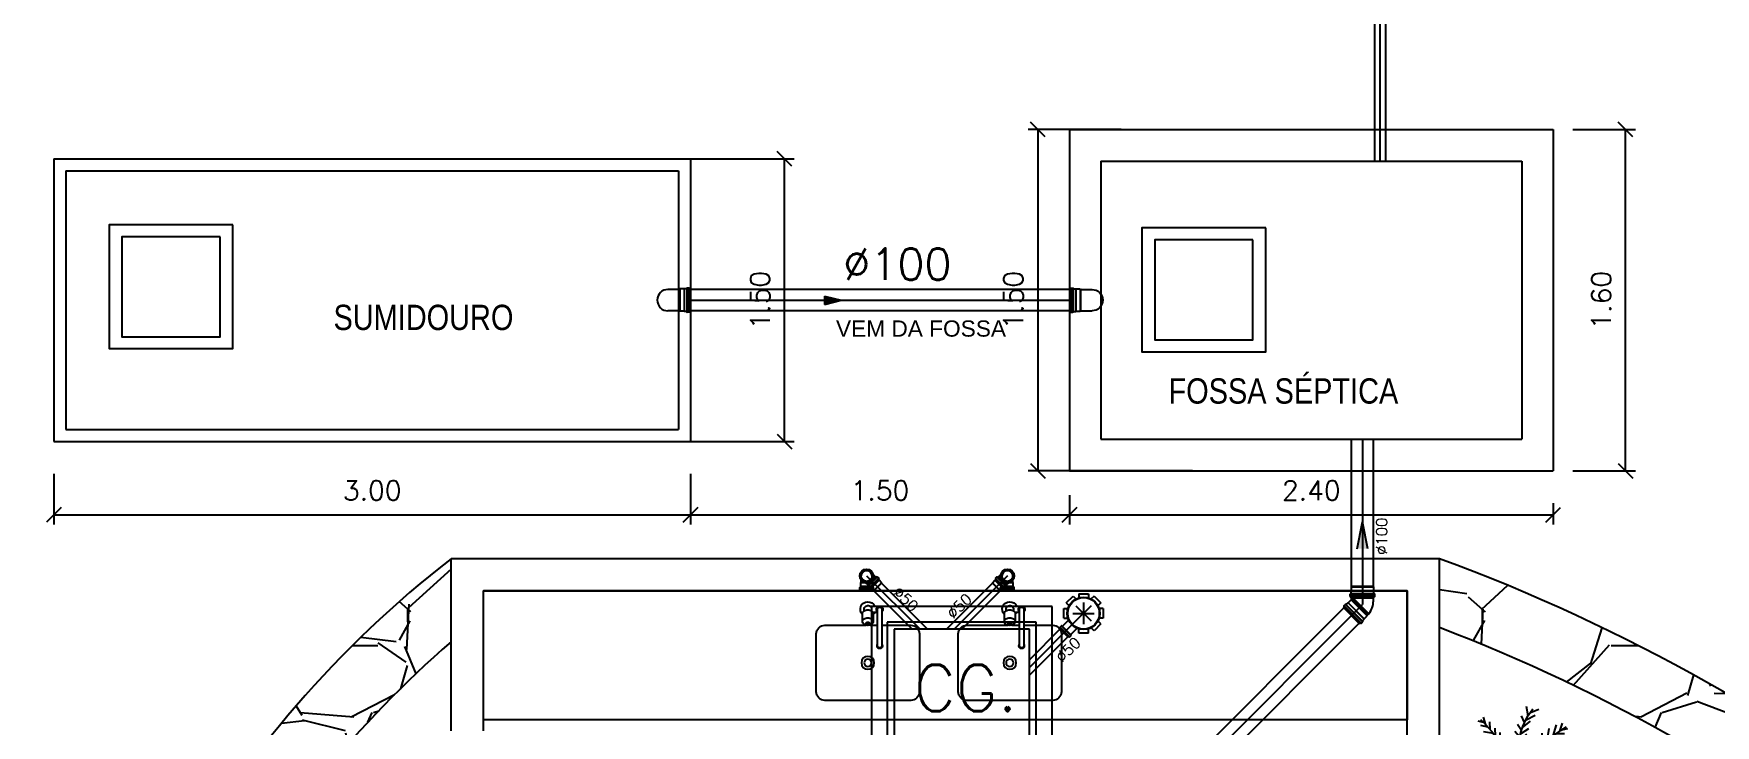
# Model space of a CAD drawing. Header units: millimetres. Extents: x 4156 to 4603, y 996 to 1078.
# Drawn here: x 4174.8 to 4183.41, y 1031.18 to 1034.72 of the extents above; entities that cross this region are included whole.
import ezdxf
from ezdxf.enums import TextEntityAlignment as Align

# ---------------------------------------------------------------- set-up
doc = ezdxf.new("R2010")
doc.units = ezdxf.units.MM
doc.header["$LTSCALE"] = 20
doc.linetypes.add('CONTINU', pattern=[0])
doc.linetypes.add('HIDDEN', pattern=[0.375, 0.25, -0.125])
for name, color, linetype in [('-HIDRO', 8, 'Continuous'), ('A-PEN-08', 8, 'Continuous'), ('AF', 5, 'Continuous'), ('COTAS01', 7, 'Continuous'), ('E-txt-g', 3, 'Continuous'), ('Esgoto', 5, 'Continuous'), ('Texto-Tubos', 7, 'Continuous'), ('TigreCad', 3, 'Continuous'), ('Tinterno', 9, 'Continuous'), ('VE', 118, 'Continuous')]:
    doc.layers.add(name, color=color, linetype=linetype)
doc.layers.add('DI-Títulos', color=3, linetype='Continuous', lineweight=30)
doc.layers.add('E-Txt-W', color=7, linetype='Continuous', lineweight=20)
doc.styles.add('ARIAL', font='arial.ttf', dxfattribs={"height": 2})
doc.styles.add('F2', font='ARIALN.TTF')
doc.styles.add('R80', font='simplex.shx', dxfattribs={"height": 12})
doc.styles.add('REG60', font='romans.shx', dxfattribs={"width": 0.8, "height": 0.15})
doc.styles.add('REG80', font='romans.shx', dxfattribs={"width": 0.8, "height": 0.2})
doc.styles.add('Romans_Anot', font='romans.shx')
doc.styles.add('TCTUBOS-TXT', font='txt.shx')
doc.dimstyles.new('Escala 1-50', dxfattribs={"dimscale": 0.5, "dimtxt": 0.2, "dimasz": 0.15, "dimexe": 0.1, "dimexo": 0.2, "dimgap": 0.15, "dimtad": 1, "dimzin": 4, "dimdsep": 46, "dimtxsty": 'Romans_Anot', "dimblk": 'OBLIQUE', "dimcen": 0.25, "dimclrd": 256, "dimclre": 256, "dimclrt": 2, "dimadec": 0, "dimazin": 0, "dimtfac": 1, "dimtix": 1, "dimtmove": 2, "dimatfit": 3, "dimfxl": 1, "dimtfillclr": 256, "dimlwd": -1, "dimlwe": -1, "dimarcsym": 0})
pattern_1 = [(228.0128, (1863.10066, 527.288186), (-8.7999980554, -9.9000014758), [0.1479896, -14.6509968]), (184.9697, (1863.001664, 527.178186), (13.2000011567, 1.0999904377), [0.2539548, -25.1415175]), (132.5104, (1862.748664, 527.156186), (10.9999897902, -12.1000095413), [0.1790668, -17.7276352]), (267.2737, (1862.319664, 526.881186), (1.0999956195, 22.0000003245), [0.2312618, -22.8949138]), (292.8337, (1862.308664, 526.650186), (-5.500010896, 13.199996053), [0.2267705, -22.4503103]), (357.2737, (1862.396664, 526.441186), (-22.0000003245, 1.0999956195), [0.2312618, -22.8949138]), (37.6942, (1862.627664, 526.430186), (-14.3000080802, -10.9999894457), [0.3058319, -30.2773339]), (72.2553, (1862.869664, 526.617186), (7.700011839, 24.1999958544), [0.2887368, -28.5849531]), (121.4296, (1862.957664, 526.892186), (-8.8000090576, 14.2999945401), [0.232045, -22.9724803]), (175.2364, (1862.83666, 527.09019), (12.100001041, -1.099990686), [0.2649152, -12.9808393]), (222.3974, (1862.572664, 527.112186), (-13.2000080862, -12.0999912902), [0.3425928, -33.9167125]), (138.8141, (1863.40866, 526.87019), (-7.7000032415, 6.5999970447), [0.1169311, -11.5762284]), (171.4692, (1863.320664, 526.947186), (14.2999981133, -2.200008701), [0.2224607, -22.0236621]), (225, (1863.1007, 526.9802), (-4e-16, -1.10000034), [0.1555631, -1.4000712]), (203.1986, (1863.02366, 527.11219), (5.499999704, 2.200001458), [0.0837738, -8.2935765]), (291.8014, (1862.94666, 527.07919), (-1.099999902, 3.3000003), [0.1184733, -5.8052082]), (30.9638, (1862.99066, 526.96919), (3.299997825, 2.200002732), [0.1924219, -6.2216253]), (161.5651, (1863.15566, 527.0682), (2.20000048, -1.099998244), [0.1391401, -3.3393657]), (16.3895, (1862.308664, 527.079186), (11.0000024183, 3.2999919808), [0.19492, -19.2971295]), (70.3462, (1862.49566, 527.134186), (-4.399994772, -12.1000023492), [0.1635271, -16.1891488]), (293.1986, (1863.15566, 527.28819), (-2.200001458, 5.499999704), [0.1675465, -8.2098038]), (343.6105, (1863.221664, 527.134186), (-11.0000024183, 3.2999919808), [0.19492, -19.2971295]), (339.444, (1862.30866, 526.39719), (-5.500002029, 2.199995596), [0.187968, -9.2104364]), (294.7751, (1862.48466, 526.331186), (-5.4999914082, 12.100003764), [0.1574958, -15.5921073]), (66.8014, (1863.16666, 526.18819), (2.200001458, 5.499999704), [0.1675465, -8.2098038]), (17.354, (1863.232664, 526.342186), (-14.300002221, -4.3999939525), [0.1843941, -18.2549664]), (69.444, (1862.62766, 526.18819), (-2.199995596, -5.500002029), [0.093984, -9.3044204]), (101.3099, (1863.10066, 526.18819), (-1.099997395, 4.400000827), [0.056089, -5.5528319]), (165.9638, (1863.08966, 526.24319), (3.3000006, -1.099997863), [0.2267705, -4.308645]), (186.009, (1862.869664, 526.298186), (10.999999726, 1.0999992492), [0.210155, -20.8053153]), (303.6901, (1862.99066, 526.8702), (-1.100001468, 2.199999514), [0.1586442, -3.8074619]), (353.1572, (1863.078664, 526.738186), (18.699999302, -2.2000087977), [0.2769734, -27.4203193]), (60.9454, (1863.35366, 526.70519), (-4.40000003, -7.700000423), [0.1132516, -11.2119414]), (90, (1863.4087, 526.8042), (-1.1, 1.1), [0.066, -1.034]), (120.2564, (1862.84766, 526.331186), (4.3999943755, -7.7000027014), [0.1528164, -15.128872]), (48.0128, (1862.77066, 526.463186), (8.7999980554, 9.9000014758), [0.2959792, -14.5030072]), (360, (1862.9687, 526.6832), (1.1, 1.1), [0.286, -0.814]), (325.3048, (1863.254664, 526.683186), (-10.9999936849, 7.7000094706), [0.1739254, -17.2186014]), (254.0546, (1863.39766, 526.58419), (-1.099999878, -4.400000139), [0.1601622, -7.8479588]), (207.646, (1863.353664, 526.430186), (-20.8999953879, -11.0000084845), [0.2607715, -25.8164214]), (175.4261, (1863.122664, 526.309186), (-14.30000061414, 1.0999942813), [0.2758789, -27.3119814])]

# ---------------------------------------------------------------- blocks, each defined once
blk = doc.blocks.new('FLOR2')
at = {"layer": 'VE', "color": 8}
for p, q in [((-74.7, 224.4), (-101.7, 246.3)), ((-80.3, 253.3), (-101.6, 282.1)), ((-82.6, 266.8), (-71.8, 290.5)), ((-77.5, 238.1), (-64.7, 269)), ((-69.4, 199.7), (-47.7, 241.3)), ((49.4, 200.4), (16.6, 234.2)), ((52.3, 229.2), (26.3, 258.5)), ((53.7, 258.4), (40.8, 273)), ((51.1, 215.2), (79.6, 258.5)), ((53.2, 243.8), (73.7, 286)), ((-66.3, 186.3), (-93.5, 208.1)), ((-57.8, 153.1), (-91, 179.1)), ((-61.3, 166.2), (-30.7, 213.6)), ((-50.9, 128.4), (-27.3, 174.9)), ((43.9, 166.6), (16.6, 210)), ((34.9, 127.8), (16.6, 176)), ((42.1, 157.4), (74.8, 195.4)), ((48.1, 190.9), (79.6, 229.4)), ((157.5, 136.3), (134.7, 159.9)), ((174.2, 158.1), (152.7, 176.1)), ((187.8, 178.2), (161.1, 191.4)), ((197.1, 193.1), (174.8, 202.3)), ((179.9, 166.3), (207.2, 166.2)), ((193, 186.4), (218.9, 189.4)), ((-248.3, 123.4), (-282.9, 101.8)), ((-228.8, 121.8), (-258.8, 154)), ((-209.5, 119.1), (-251.1, 97.5)), ((-171.1, 110.4), (-216.8, 98.5)), ((-195.2, 116.4), (-211.3, 146.7)), ((-143, 100.9), (-184.2, 85)), ((-157.4, 106.1), (-168.5, 136.9)), ((-110.7, 86.6), (-160.6, 77.4)), ((-128.8, 95.1), (-135.3, 128.2)), ((-101.1, 81.5), (-107.5, 115.3)), ((-84.2, 71.5), (-80.2, 97.5)), ((-45.4, 110.2), (-82.7, 140.9)), ((-36.3, 82.2), (-75, 107.5)), ((-61, 55.7), (-56.7, 89.9)), ((-39.3, 91.1), (-19.9, 146.4)), ((-30.9, 66.6), (-12.1, 113)), ((-18.6, 33.4), (-9.2, 79.1)), ((17.2, 73.9), (2, 112.9)), ((27.5, 102.9), (6.9, 146.9)), ((23.1, 89.8), (60.2, 112.9)), ((30.7, 113.1), (65.1, 137.2)), ((54.7, 41.9), (48.8, 84.2)), ((81.1, 61.1), (66.9, 100.4)), ((105, 81.1), (89.8, 117)), ((125.4, 100.5), (108.7, 123.5)), ((115.6, 91), (160.4, 89.1)), ((141.8, 117.9), (121.5, 144.1)), ((134.9, 110.4), (178, 110.1)), ((150.9, 128.4), (195.6, 131.1)), ((166, 147.1), (213.3, 152.2)), ((189.8, 32.5), (233.7, 85.8)), ((-190.4, -16.5), (-241.7, 10.1)), ((-162.2, -10.6), (-203.9, 23.1)), ((-138.3, -6.5), (-174.5, 20.9)), ((-104.1, -2.9), (-140.4, 24.4)), ((-91.7, 76.1), (-133.4, 59.7)), ((-79, 0.2), (-115.2, 27.6)), ((-71.4, 63.1), (-110.4, 47.3)), ((-50.4, 47.4), (-82.6, 34.3)), ((-34.8, -7.8), (-70.5, 0.7)), ((-27.9, 27.5), (-69, 0.4)), ((-25, 50.2), (-47.6, 61.3)), ((-11.4, 15.4), (7.9, 51.4)), ((7.7, 13.9), (7.9, 51.4)), ((17.8, -11.5), (53.6, 12.1)), ((19.5, 20.2), (55.1, 11.7)), ((28.8, 25.6), (25.9, 67.6)), ((43.6, 34.6), (82.9, 28.8)), ((67, 50.6), (105.8, 45.4)), ((74.5, 13.1), (115.2, -7.4)), ((97.7, 74.8), (137.5, 72.5)), ((103.6, 16.2), (129.9, 47.5)), ((122.9, 19), (159.1, -8.4)), ((127.7, 19.7), (162.5, 64.9)), ((146.8, 23), (188.6, -10.7)), ((161.6, 26), (195.9, 72.7)), ((175.1, 28.9), (226.4, 2.4)), ((209.1, 37.6), (258.9, 19.8)), ((228.3, 43.3), (249.4, 72.6)), ((234.1, 50.4), (269.5, 38.8)), ((256.3, 52.6), (276.4, 71.1)), ((-260.6, -36.3), (-297.5, -24.2)), ((-271.7, -40.1), (-291.8, -58.6)), ((-224.4, -25.1), (-274.3, -7.4)), ((-243.7, -30.8), (-264.8, -60.1)), ((-205.1, -20), (-249, -73.3)), ((-176.9, -13.5), (-211.2, -60.3)), ((-143.1, -7.2), (-177.8, -52.5)), ((-131, -78.5), (-175.7, -76.6)), ((-113, -62.3), (-152.8, -60)), ((-119, -3.8), (-145.3, -35)), ((-82.4, -38.1), (-121.1, -32.9)), ((-120.3, -68.7), (-105.1, -104.5)), ((-90.2, -2.9), (-116.5, -34.1)), ((-59, -22.2), (-98.2, -16.3)), ((-96.4, -48.6), (-82.2, -87.9)), ((-70, -29.4), (-64.1, -71.7)), ((-23.5, -56.8), (-61.5, -71.9)), ((-43.8, -14.7), (-40.9, -56.7)), ((-25.5, -69.9), (-13.5, -100.4)), ((-17.4, -15.4), (-5.3, -45.9)), ((5.3, -32.4), (-13.4, -78.7)), ((15.6, -54.2), (-3.2, -100.5)), ((9.6, -37.7), (32.3, -48.8)), ((21, -69.7), (59.6, -95)), ((32.9, -20.5), (32.1, -58.5)), ((42.4, -25.6), (71.3, -6.3)), ((50.8, -62.6), (58.9, -94.5)), ((54.4, -31.5), (57.1, -66)), ((64.2, -73.5), (111.4, -79.4)), ((66.1, -36.8), (101.2, -13.5)), ((80.3, -42.5), (81.7, -68.7)), ((88.6, -45.5), (126.2, -21)), ((98.9, -48.8), (111.9, -80.7)), ((109.3, -51.9), (156.4, -33)), ((128.7, -56.7), (141.8, -87.8)), ((143.9, -59.5), (181, -35.7)), ((159, -61.7), (176, -89.7)), ((173.3, -63.2), (215.7, -42.4)), ((198, -64.3), (219.9, -90.7)), ((212.6, -64.1), (249.1, -34.6)), ((232.1, -62.8), (267.9, -88.5)), ((240.1, -54.5), (268.6, -27.6)), ((-181.4, -134.6), (-228.6, -139.7)), ((-195.2, -153.8), (-222.5, -153.8)), ((-166.3, -115.9), (-211, -118.7)), ((-150.3, -97.9), (-193.3, -97.6)), ((-189.5, -145.7), (-168.1, -163.6)), ((-172.9, -123.8), (-150, -147.4)), ((-157.1, -105.4), (-136.8, -131.7)), ((-140.7, -88), (-124, -111.1)), ((-45.5, -137.8), (-81, -147.5)), ((-37.2, -114.1), (-68.5, -119.5)), ((-28.9, -84.6), (-68.3, -95.7)), ((-50.1, -149.5), (-40.8, -185.5)), ((-39.9, -122.1), (-27.9, -152.6)), ((-31.5, -100), (-16.7, -124.3)), ((23.9, -78.7), (4.6, -133.9)), ((35.5, -115.9), (12, -162.5)), ((45.9, -153.7), (15.3, -201.1)), ((30, -97.7), (67.4, -128.4)), ((42.5, -140.6), (75.6, -166.6)), ((74.6, -82.5), (81.9, -127.1)), ((87.1, -94.1), (128.1, -98.7)), ((101.9, -109), (98.1, -145.2)), ((108.6, -116.2), (149.5, -121.2)), ((120.9, -130.2), (119.1, -162.8)), ((131.2, -142.8), (171.4, -148.5)), ((137.7, -151.4), (134.9, -176.1)), ((-208.4, -174), (-234.3, -177)), ((-212.4, -180.7), (-190.1, -189.9)), ((-203.2, -165.8), (-176.5, -178.9)), ((-84.5, -217), (-113.5, -232.1)), ((-71.3, -194.2), (-110.7, -203.1)), ((-59.4, -170.6), (-98.3, -175.1)), ((-90.3, -226.2), (-80.6, -245)), ((-75.6, -202), (-60.4, -237.2)), ((-63.4, -178.9), (-44, -219.3)), ((54.1, -187.2), (32.4, -228.8)), ((62.1, -225.6), (49.4, -256.6)), ((50.9, -173.8), (78.2, -195.6)), ((59.4, -211.9), (86.4, -233.9)), ((145.5, -162.1), (177.9, -167.4)), ((67.3, -254.3), (56.5, -278)), ((64.9, -240.8), (86.2, -269.6))]:
    blk.add_line(p, q, dxfattribs=at)
for centre, radius, start, end in [((1087.9, 462.4), 1186.7, 188.51596, 202.60606), ((-486.5, 269.5), 540.3, 336.19444, 2.29873), ((-211.8, 435.3), 475.2, 295.43508, 330.98697), ((-111.8, 349.6), 262, 304.45608, 313.28906), ((-266.2, -219.1), 342.9, 41.07899, 90.24355), ((-26.8, -730.3), 732.4, 93.42053, 111.38919), ((196.4, -422.9), 475.2, 115.43508, 150.98697), ((-481.7, 27.7), 466.5, 321.34229, 356.98796), ((200.6, 278.7), 342.9, 232.59883, 281.76339), ((-1103.2, -449.9), 1186.7, 8.51596, 22.60606), ((11.4, 742.8), 732.4, 273.42053, 291.38919), ((-241, -435.3), 473.3, 32.12182, 54.73491)]:
    blk.add_arc(centre, radius, start, end, dxfattribs=at)
blk = doc.blocks.new('Cuba coz')
at = {"color": 8}
blk.add_line((7.5, -4.5), (7.5, -2.41), dxfattribs=at)
for points in [[(13.41, -6.5), (13.41, -20, 0.414214), (17.41, -24), (44.41, -24, 0.414214), (48.41, -20), (48.41, 20, 0.414214), (44.41, 24), (17.41, 24, 0.414214), (13.41, 20), (13.41, 0.74)], [(6.7, 1.75), (6, 1.75, 0.546464), (4.41, -0.73, -0.10784), (4.5, -1.15), (4.5, -5.5)], [(11.72, 2.5), (7.96, 2.5, 0.133256), (7.32, 2.33, 0.106756), (6.71, 1.77, 0.082828), (6.34, 0.99, 0.071352), (6.19, 0, 0.071352), (6.34, -0.99, 0.082828), (6.71, -1.77, 0.106756), (7.32, -2.33, 0.133256), (7.96, -2.5), (11.72, -2.5)], [(4.41, -0.73, 0.293273), (6, -1.75), (6.7, -1.75)], [(13.41, -1), (13.41, -4.5, 0.414214)]]:
    blk.add_lwpolyline(points, format="xyb", dxfattribs=at)
for points in [[(11.72, -2.5, 0.133256), (12.36, -2.33, 0.106756), (12.97, -1.77, 0.082828), (13.35, -0.99, 0.071352), (13.49, 0, 0.071352), (13.35, 0.99, 0.082828), (12.97, 1.77, 0.106756), (12.36, 2.33, 0.133256), (11.72, 2.5, 0.133256), (11.08, 2.33, 0.106756), (10.47, 1.77, 0.082828), (10.1, 0.99, 0.071352), (9.95, 0, 0.071352), (10.1, -0.99, 0.082828), (10.47, -1.77, 0.106756), (11.08, -2.33, 0.133256)], [(12.47, 0.75, 0.133256), (12.28, 0.7, 0.106756), (12.1, 0.53, 0.082828), (11.98, 0.3, 0.071352), (11.94, 0, 0.071352), (11.98, -0.3, 0.082828), (12.1, -0.53, 0.106756), (12.28, -0.7, 0.133256), (12.47, -0.75, 0.133256), (12.66, -0.7, 0.106756), (12.85, -0.53, 0.082828), (12.96, -0.3, 0.071352), (13, 0, 0.071352), (12.96, 0.3, 0.082828), (12.85, 0.53, 0.106756), (12.66, 0.7, 0.133256)], [(6, -6.5), (23, -6.5, 1), (23, -4.5), (6, -4.5, 1)]]:
    blk.add_lwpolyline(points, format="xyb", close=True, dxfattribs=at)
for radius in [3, 1.75]:
    blk.add_circle((30.91, 0), radius, dxfattribs=at)
for centre, radius, start, end in [((6, 0), 3.5, 45.58469, 244.62307), ((6, -5.5), 1.5, 41.81031, 318.18969), ((6, 0), 3.5, 295.37693, 314.41531), ((23, -5.5), 1.25, 233.1301, 126.8699)]:
    blk.add_arc(centre, radius, start, end, dxfattribs=at)
blk = doc.blocks.new('j9n100d')
at = {"layer": 'TigreCad'}
for p, q in [((54.9, 50.8), (0, 50.8)), ((57.1, 53), (54.9, 50.8)), ((57.1, 53), (57.1, -53)), ((76.8, 53), (57.1, 53)), ((77.1, 53.2), (76.8, 53)), ((89.2, 53.2), (77.1, 53.2)), ((77.1, 53.2), (77.1, -53.3)), ((90.4, 56.7), (90.2, 54.2)), ((100.8, 57.7), (91.4, 57.7)), ((91.4, 56.7), (91.4, -56.6)), ((100.8, 56.7), (100.8, -56.6)), ((101.8, 56.9), (102.6, 54)), ((108, 53.2), (103.6, 53.2)), ((108, 53.2), (108, -53.3)), ((54.9, -50.8), (0, -50.8)), ((57.1, -53), (54.9, -50.8)), ((76.8, -53), (57.1, -53)), ((77.1, -53.3), (76.8, -53)), ((89.2, -53.3), (77.1, -53.3)), ((90.4, -56.7), (90.2, -54.2)), ((100.8, -57.6), (91.4, -57.6)), ((101.8, -56.9), (102.6, -54)), ((108, -53.3), (103.6, -53.3))]:
    blk.add_line(p, q, dxfattribs=at)
for centre, radius, start, end in [((0, 0), 50.8, 90, 270), ((89.2, 54.2), 1, 270, 355), ((91.4, 56.7), 1, 90, 175), ((100.8, 56.7), 1, 15, 90), ((103.6, 54.2), 1, 195, 270), ((89.2, -54.2), 1, 5, 90), ((91.4, -56.6), 1, 185, 270), ((100.8, -56.6), 1, 270, 345), ((103.6, -54.2), 1, 90, 165)]:
    blk.add_arc(centre, radius, start, end, dxfattribs=at)
at = {"layer": 'Tinterno'}
for p, q in [((54.9, 50.8), (54.9, -50.8)), ((76.8, 53), (76.8, -53)), ((90.1, 53.2), (90.1, -53.3)), ((102.8, 53.2), (102.8, -53.3))]:
    blk.add_line(p, q, dxfattribs=at)
blk = doc.blocks.new('TXT-AMB75')
at = {"layer": 'E-txt-g', "style": 'REG80', "width": 0.8, "flags": 8}
blk.add_attdef('TXT', text='', height=0.2, dxfattribs=at).set_placement((0.005, 0.296), align=Align.CENTER)
at = {"layer": 'E-Txt-W', "style": 'REG60', "width": 0.8, "flags": 8}
blk.add_attdef('TXT', text='', height=0.15, dxfattribs=at).set_placement((0.005, 0.027), align=Align.CENTER)
blk = doc.blocks.new('_Oblique')
at = {"color": 0, "linetype": 'ByBlock', "lineweight": -2}
blk.add_line((-0.5, -0.5), (0.5, 0.5), dxfattribs=at)
blk = doc.blocks.new('*D947')
at = {"layer": 'COTAS01'}
for p, q in [((4178.1013, 1034.0799), (4178.6936, 1034.0799)), ((4178.6436, 1032.6342), (4178.6436, 1034.0799)), ((4178.1013, 1032.6342), (4178.6936, 1032.6342))]:
    blk.add_line(p, q, dxfattribs=at)
at = {"layer": 'COTAS01', "xscale": 0.075, "yscale": 0.075, "zscale": 0.075}
for p, rotation in [((4178.6436, 1034.0799), 90), ((4178.6436, 1032.6342), 270)]:
    blk.add_blockref('_Oblique', p, dxfattribs=dict(at, rotation=rotation))
at = {"layer": 'COTAS01', "color": 2, "insert": (4178.5186, 1033.357), "char_height": 0.1, "attachment_point": 5, "rotation": 90, "style": 'Romans_Anot'}
blk.add_mtext('1.50', dxfattribs=at)
blk = doc.blocks.new('*D948')
at = {"layer": 'COTAS01'}
for p, q in [((4180.3673, 1034.2294), (4179.8903, 1034.2294)), ((4179.9403, 1034.2294), (4179.9403, 1032.4846)), ((4180.7327, 1032.4846), (4179.8903, 1032.4846))]:
    blk.add_line(p, q, dxfattribs=at)
at = {"layer": 'COTAS01', "xscale": 0.075, "yscale": 0.075, "zscale": 0.075}
for p, rotation in [((4179.9403, 1034.2294), 90), ((4179.9403, 1032.4846), 270)]:
    blk.add_blockref('_Oblique', p, dxfattribs=dict(at, rotation=rotation))
at = {"layer": 'COTAS01', "color": 2, "insert": (4179.8153, 1033.357), "char_height": 0.1, "attachment_point": 5, "rotation": 90, "style": 'Romans_Anot'}
blk.add_mtext('1.50', dxfattribs=at)
blk = doc.blocks.new('*D949')
at = {"layer": 'COTAS01'}
for p, q in [((4174.9031, 1032.4688), (4174.9031, 1032.2084)), ((4178.1629, 1032.4688), (4178.1629, 1032.2084)), ((4174.9031, 1032.2584), (4178.1629, 1032.2584))]:
    blk.add_line(p, q, dxfattribs=at)
at = {"layer": 'COTAS01', "xscale": 0.075, "yscale": 0.075, "zscale": 0.075, "rotation": 180}
blk.add_blockref('_Oblique', (4174.9031, 1032.2584), dxfattribs=at)
at = {"layer": 'COTAS01', "xscale": 0.075, "yscale": 0.075, "zscale": 0.075}
blk.add_blockref('_Oblique', (4178.1629, 1032.2584), dxfattribs=at)
at = {"layer": 'COTAS01', "color": 2, "insert": (4176.533, 1032.3834), "char_height": 0.1, "attachment_point": 5, "style": 'Romans_Anot'}
blk.add_mtext('3.00', dxfattribs=at)
blk = doc.blocks.new('*D950')
at = {"layer": 'COTAS01'}
for p, q in [((4178.1629, 1032.3588), (4178.1629, 1032.2084)), ((4180.1017, 1032.3588), (4180.1017, 1032.2084)), ((4178.1629, 1032.2584), (4180.1017, 1032.2584))]:
    blk.add_line(p, q, dxfattribs=at)
at = {"layer": 'COTAS01', "xscale": 0.075, "yscale": 0.075, "zscale": 0.075, "rotation": 180}
blk.add_blockref('_Oblique', (4178.1629, 1032.2584), dxfattribs=at)
at = {"layer": 'COTAS01', "xscale": 0.075, "yscale": 0.075, "zscale": 0.075}
blk.add_blockref('_Oblique', (4180.1017, 1032.2584), dxfattribs=at)
at = {"layer": 'COTAS01', "color": 2, "insert": (4179.1323, 1032.3834), "char_height": 0.1, "attachment_point": 5, "style": 'Romans_Anot'}
blk.add_mtext('1.50', dxfattribs=at)
blk = doc.blocks.new('*D951')
at = {"layer": 'COTAS01'}
for p, q in [((4180.1017, 1032.3588), (4180.1017, 1032.2084)), ((4182.5791, 1032.3192), (4182.5791, 1032.2084)), ((4180.1017, 1032.2584), (4182.5791, 1032.2584))]:
    blk.add_line(p, q, dxfattribs=at)
at = {"layer": 'COTAS01', "xscale": 0.075, "yscale": 0.075, "zscale": 0.075, "rotation": 180}
blk.add_blockref('_Oblique', (4180.1017, 1032.2584), dxfattribs=at)
at = {"layer": 'COTAS01', "xscale": 0.075, "yscale": 0.075, "zscale": 0.075}
blk.add_blockref('_Oblique', (4182.5791, 1032.2584), dxfattribs=at)
at = {"layer": 'COTAS01', "color": 2, "insert": (4181.3404, 1032.3834), "char_height": 0.1, "attachment_point": 5, "style": 'Romans_Anot'}
blk.add_mtext('2.40', dxfattribs=at)
blk = doc.blocks.new('*D952')
at = {"layer": 'COTAS01'}
for p, q in [((4182.6791, 1034.2294), (4182.9993, 1034.2294)), ((4182.9493, 1032.4846), (4182.9493, 1034.2294)), ((4182.6791, 1032.4846), (4182.9993, 1032.4846))]:
    blk.add_line(p, q, dxfattribs=at)
at = {"layer": 'COTAS01', "xscale": 0.075, "yscale": 0.075, "zscale": 0.075}
for p, rotation in [((4182.9493, 1034.2294), 90), ((4182.9493, 1032.4846), 270)]:
    blk.add_blockref('_Oblique', p, dxfattribs=dict(at, rotation=rotation))
at = {"layer": 'COTAS01', "color": 2, "insert": (4182.8243, 1033.357), "char_height": 0.1, "attachment_point": 5, "rotation": 90, "style": 'Romans_Anot'}
blk.add_mtext('1.60', dxfattribs=at)
blk = doc.blocks.new('j9n50d')
at = {"layer": 'TigreCad'}
for p, q in [((28.5, 25.4), (0, 25.4)), ((30.3, 27.2), (28.5, 25.4)), ((30.3, -27.1), (30.3, 27.2)), ((47.1, 27.2), (30.3, 27.2)), ((47.3, 27.4), (47.1, 27.2)), ((47.1, -27.1), (47.1, 27.2)), ((51.9, 27.4), (47.3, 27.4)), ((53.2, 30.9), (52.9, 28.3)), ((53.4, 30.8), (53.4, -30.8)), ((62.9, 31.8), (54.2, 31.8)), ((62.9, 30.8), (62.9, -30.8)), ((63.9, 31.1), (64.7, 28.1)), ((70, 27.4), (65.6, 27.4)), ((70, 27.4), (70, -27.4)), ((28.5, -25.3), (0, -25.3)), ((30.3, -27.1), (28.5, -25.3)), ((47.1, -27.1), (30.3, -27.1)), ((47.3, -27.4), (47.1, -27.1)), ((51.9, -27.4), (47.3, -27.4)), ((53.2, -30.9), (52.9, -28.3)), ((62.9, -31.8), (54.2, -31.8)), ((63.9, -31.1), (64.7, -28.1)), ((70, -27.4), (65.6, -27.4))]:
    blk.add_line(p, q, dxfattribs=at)
for centre, radius, start, end in [((0, 0), 25.4, 90, 270), ((51.9, 28.4), 1, 270, 355), ((54.2, 30.8), 1, 90, 175), ((62.9, 30.8), 1, 15, 90), ((65.6, 28.4), 1, 195, 270), ((51.9, -28.4), 1, 5, 90), ((54.2, -30.8), 1, 185, 270), ((62.9, -30.8), 1, 270, 345), ((65.6, -28.4), 1, 90, 165)]:
    blk.add_arc(centre, radius, start, end, dxfattribs=at)
at = {"layer": 'Tinterno'}
for p, q in [((28.5, -25.3), (28.5, 25.4)), ((47.3, -27.4), (47.3, 27.4)), ((52.9, 27.4), (52.9, -27.4)), ((64.9, 27.4), (64.9, -27.4))]:
    blk.add_line(p, q, dxfattribs=at)
blk = doc.blocks.new('27150012p')
at = {"layer": 'TigreCad'}
for p, q in [((-80.6, 48.8), (-48.8, 80.6)), ((-48.8, 80.6), (-35.1, 66.9)), ((-22.5, 91.5), (-22.5, 72.1)), ((-22.5, 91.5), (22.5, 91.5)), ((22.5, 91.5), (22.5, 72.1)), ((48.8, 80.6), (35.1, 66.9)), ((48.8, 80.6), (80.6, 48.8)), ((-91.5, -22.5), (-91.5, 22.5)), ((-91.5, 22.5), (-72.1, 22.5)), ((-80.6, 48.8), (-66.9, 35.1)), ((80.6, 48.8), (66.9, 35.1)), ((111.4, 27.4), (70.4, 27.4)), ((112.7, 30.9), (112.4, 28.3)), ((122.4, 31.8), (113.7, 31.8)), ((113.7, 30.8), (113.7, -30.8)), ((122.4, 30.8), (122.4, -30.8)), ((123.4, 31.1), (124.2, 28.1)), ((129.5, 27.4), (125.1, 27.4)), ((129.5, 27.4), (129.5, -27.4)), ((-91.5, -22.5), (-72.1, -22.5)), ((-80.6, -48.8), (-66.9, -35.1)), ((-48.8, -80.6), (-80.6, -48.8)), ((-48.8, -80.6), (-35.1, -66.9)), ((-22.5, -91.5), (-22.5, -72.1)), ((22.5, -91.5), (22.5, -72.1)), ((48.8, -80.6), (35.1, -66.9)), ((80.6, -48.8), (48.8, -80.6)), ((80.6, -48.8), (66.9, -35.1)), ((111.4, -27.4), (70.4, -27.4)), ((112.7, -30.9), (112.4, -28.3)), ((122.4, -31.8), (113.7, -31.8)), ((123.4, -31.1), (124.2, -28.1)), ((129.5, -27.4), (125.1, -27.4)), ((22.5, -91.5), (-22.5, -91.5))]:
    blk.add_line(p, q, dxfattribs=at)
blk.add_circle((0, 0), 75.5, dxfattribs=at)
for centre, start, end in [((111.4, 28.4), 270, 355), ((113.7, 30.8), 90, 175), ((122.4, 30.8), 15, 90), ((125.1, 28.4), 195, 270), ((111.4, -28.4), 5, 90), ((113.7, -30.8), 185, 270), ((122.4, -30.8), 270, 345), ((125.1, -28.4), 90, 165)]:
    blk.add_arc(centre, 1, start, end, dxfattribs=at)
at = {"layer": 'Tinterno'}
for p, q in [((112.4, 27.4), (112.4, -27.4)), ((124.4, 27.4), (124.4, -27.4))]:
    blk.add_line(p, q, dxfattribs=at)
blk.add_circle((0, 0), 73.5, dxfattribs=at)
blk = doc.blocks.new('j9n50s')
at = {"layer": 'TigreCad'}
for p, q in [((19.2, 25.4), (30.3, 25.4)), ((19.2, -25.4), (30.3, -25.4))]:
    blk.add_line(p, q, dxfattribs=at)
for radius in [31.8, 27.4]:
    blk.add_circle((0, 0), radius, dxfattribs=at)
at = {"layer": 'Tinterno'}
for p, q in [((30.3, 25.4), (30.3, 9.7)), ((30.3, -9.7), (30.3, -25.4))]:
    blk.add_line(p, q, dxfattribs=at)
blk.add_circle((0, 0), 25.6, dxfattribs=at)
blk = doc.blocks.new('11030602p')
at = {"layer": 'TigreCad'}
for p, q in [((0, 27.3), (4.4, 27.3)), ((0, -27.3), (0, 27.3)), ((6.1, 31.1), (5.3, 28.1)), ((7.1, 31.8), (15.8, 31.8)), ((7.1, -30.8), (7.1, 30.8)), ((15.8, -30.8), (15.8, 30.8)), ((16.8, 30.9), (17.1, 28.3)), ((18.1, 27.3), (22.7, 27.3)), ((22.7, 27.3), (23, 27.1)), ((39.7, 27.1), (23, 27.1)), ((39.7, 27.1), (41.5, 25.3)), ((41.5, -25.4), (41.5, 25.3)), ((0, -27.3), (4.4, -27.3)), ((6.1, -31.1), (5.3, -28.1)), ((7.1, -31.8), (15.8, -31.8)), ((16.8, -30.9), (17.1, -28.3)), ((18.1, -27.3), (22.7, -27.3)), ((22.7, -27.3), (23, -27.1)), ((39.7, -27.1), (23, -27.1)), ((39.7, -27.1), (41.5, -25.4))]:
    blk.add_line(p, q, dxfattribs=at)
for centre, start, end in [((4.4, 28.4), 270, 345), ((7.1, 30.8), 90, 165), ((15.8, 30.8), 5, 90), ((18.1, 28.4), 185, 270), ((4.4, -28.3), 15, 90), ((7.1, -30.8), 195, 270), ((15.8, -30.8), 270, 355), ((18.1, -28.3), 90, 175)]:
    blk.add_arc(centre, 1, start, end, dxfattribs=at)
at = {"layer": 'Tinterno'}
for p, q in [((5.1, -27.3), (5.1, 27.3)), ((17.1, -27.3), (17.1, 27.3)), ((22.7, 27.3), (22.7, -27.3)), ((23, -27.1), (23, 27.1)), ((39.7, 27.1), (39.7, -27.1))]:
    blk.add_line(p, q, dxfattribs=at)
blk = doc.blocks.new('j4n100p')
at = {"layer": 'TigreCad'}
for p, q in [((-48.8, 23.1), (-58.1, 13.7)), ((9.8, 50.8), (9.9, 52.3)), ((9.8, 50.8), (9.8, 0)), ((9.8, -54.2), (9.8, 0)), ((12.9, 52.3), (9.9, 52.3)), ((9.9, 52.3), (9.9, 0)), ((13, 50.8), (12.9, 52.3)), ((12.9, 52.3), (12.9, 0)), ((19.2, 50.8), (13, 50.8)), ((13, 50.8), (13, 0)), ((13, -56), (13, 0)), ((21.4, 53), (19.2, 50.8)), ((41.1, 53), (21.4, 53)), ((21.4, 53), (21.4, -53)), ((41.4, 53.2), (41.1, 53)), ((41.1, 53), (41.1, -53)), ((53.5, 53.2), (41.4, 53.2)), ((41.4, 53.2), (41.4, -53.3)), ((54.7, 56.7), (54.5, 54.2)), ((65.1, 57.7), (55.7, 57.7)), ((55.7, 56.7), (55.7, -56.6)), ((65.1, 56.7), (65.1, -56.6)), ((66.1, 56.9), (66.9, 54)), ((72.3, 53.2), (67.9, 53.2)), ((72.3, 53.2), (72.3, -53.3)), ((19.1, -52.8), (13.7, -58.1)), ((21.4, -53), (21.2, -52.8)), ((41.1, -53), (21.4, -53)), ((41.4, -53.3), (41.1, -53)), ((53.5, -53.3), (41.4, -53.3)), ((54.7, -56.7), (54.5, -54.2)), ((65.1, -57.6), (55.7, -57.6)), ((66.1, -56.9), (66.9, -54)), ((72.3, -53.3), (67.9, -53.3))]:
    blk.add_line(p, q, dxfattribs=at)
for centre, radius, start, end in [((20.1, -45.8), 97.2, 96.09869, 135), ((53.5, 54.2), 1, 270, 355), ((55.7, 56.7), 1, 90, 175), ((65.1, 56.7), 1, 15, 90), ((67.9, 54.2), 1, 195, 270), ((20.1, -53.8), 1.5, 45, 135), ((53.5, -54.2), 1, 5, 90), ((55.7, -56.6), 1, 185, 270), ((65.1, -56.6), 1, 270, 345), ((67.9, -54.2), 1, 90, 165)]:
    blk.add_arc(centre, radius, start, end, dxfattribs=at)
at = {"layer": 'Tinterno'}
for p, q in [((13.7, -58.1), (-58.1, 13.7)), ((9.9, -54.3), (9.9, 0)), ((12.9, -53.3), (12.9, 0)), ((19.2, 50.8), (19.2, -52.7)), ((54.4, 53.2), (54.4, -53.3)), ((67.1, 53.2), (67.1, -53.3))]:
    blk.add_line(p, q, dxfattribs=at)
blk = doc.blocks.new('11031030p')
at = {"layer": 'TigreCad'}
for p, q in [((0, -53.3), (0, 53.2)), ((0, 53.2), (4.4, 53.2)), ((6.2, 56.9), (5.4, 54)), ((7.2, 57.6), (16.6, 57.6)), ((7.2, -56.7), (7.2, 56.6)), ((16.6, -56.7), (16.6, 56.6)), ((17.6, 56.7), (17.8, 54.2)), ((18.8, 53.2), (30.9, 53.2)), ((30.9, 53.2), (31.2, 53)), ((50.9, 53), (31.2, 53)), ((50.9, 53), (53.1, 50.8)), ((53.1, -50.8), (53.1, 50.8)), ((0, -53.3), (4.4, -53.3)), ((6.2, -56.9), (5.4, -54)), ((7.2, -57.7), (16.6, -57.7)), ((17.6, -56.7), (17.8, -54.2)), ((18.8, -53.3), (30.9, -53.3)), ((30.9, -53.3), (31.2, -53)), ((31.2, -53), (50.9, -53)), ((50.9, -53), (53.1, -50.8))]:
    blk.add_line(p, q, dxfattribs=at)
for centre, start, end in [((4.4, 54.2), 270, 345), ((7.2, 56.6), 90, 165), ((16.6, 56.6), 5, 90), ((18.8, 54.2), 185, 270), ((4.4, -54.2), 15, 90), ((7.2, -56.7), 195, 270), ((16.6, -56.7), 270, 355), ((18.8, -54.2), 90, 175)]:
    blk.add_arc(centre, 1, start, end, dxfattribs=at)
at = {"layer": 'Tinterno'}
for p, q in [((5.2, -53.3), (5.2, 53.2)), ((17.9, -53.3), (17.9, 53.2)), ((30.9, 53.2), (30.9, -53.3)), ((31.2, 53), (31.2, -53)), ((50.9, 53), (50.9, -53))]:
    blk.add_line(p, q, dxfattribs=at)
blk = doc.blocks.new('cg')
for p, q in [((0.6425, 0.487), (-0.1975, 0.487)), ((-0.1975, 0.487), (-0.1975, -0.353)), ((0.6425, -0.353), (0.6425, 0.487)), ((-0.1975, -0.353), (0.6425, -0.353))]:
    blk.add_line(p, q)
at = {"color": 1, "linetype": 'Continuous', "ltscale": 0.5}
for p, q in [((0.569, 0.4135), (-0.124, 0.4135)), ((-0.124, 0.4135), (-0.124, -0.2795)), ((0.569, -0.2795), (0.569, 0.4135)), ((-0.124, -0.2795), (0.569, -0.2795))]:
    blk.add_line(p, q, dxfattribs=at)
at = {"color": 1, "linetype": 'HIDDEN', "ltscale": 0.5}
for p, q in [((0.5375, 0.382), (-0.0925, 0.382)), ((-0.0925, 0.382), (-0.0925, -0.248)), ((0.5375, -0.248), (0.5375, 0.382)), ((-0.0925, -0.248), (0.5375, -0.248))]:
    blk.add_line(p, q, dxfattribs=at)
at = {"style": 'R80'}
blk.add_text('CG.', height=0.21622, dxfattribs=at).set_placement((0, 0))

msp = doc.modelspace()

# ---------------------------------------------------------------- hatches: boundary and pattern name
at = {"layer": '-HIDRO'}
h = msp.add_hatch(dxfattribs=at)
h.set_pattern_fill('GRAVEL', color=256, scale=1.1, style=0)
h.set_pattern_definition(pattern_1)
h.paths.add_polyline_path([(4176.9367, 1031.6082), (4176.9367, 1032.0342, 0.200184), (4174.8467, 1028.3492), (4175.1793, 1028.3492, -0.185083)])
h = msp.add_hatch(dxfattribs=at)
h.set_pattern_fill('GRAVEL', color=256, scale=1.1, style=0)
h.set_pattern_definition(pattern_1)
h.paths.add_polyline_path([(4181.9967, 1032.0342), (4181.9967, 1031.6817, -0.152148), (4186.2199, 1028.3492), (4186.6167, 1028.3492, 0.161726)])
at = {"layer": 'AF'}
h = msp.add_hatch(color=256, dxfattribs=at)
h.paths.add_polyline_path([(4178.9333, 1033.3569), (4178.8487, 1033.3561), (4178.8489, 1033.3347)])
h.paths.add_polyline_path([(4178.9333, 1033.3569), (4178.8485, 1033.3776), (4178.8487, 1033.3561)])
h = msp.add_hatch(color=256, dxfattribs=at)
h.paths.add_polyline_path([(4178.9333, 1033.3569), (4178.8487, 1033.3561), (4178.8489, 1033.3347)])
h.paths.add_polyline_path([(4178.9333, 1033.3569), (4178.8485, 1033.3776), (4178.8487, 1033.3561)])
at = {"layer": 'Esgoto'}
h = msp.add_hatch(color=256, dxfattribs=at)
h.paths.add_polyline_path([(4181.6023, 1032.2227), (4181.6022, 1032.0852), (4181.63, 1032.0852)])
h.paths.add_polyline_path([(4181.6023, 1032.2227), (4181.5743, 1032.0852), (4181.6022, 1032.0852)])

# ---------------------------------------------------------------- linework, layer by layer
at = {"layer": '-HIDRO', "linetype": 'Continuous'}
for p, q in [((4181.9967, 1032.0342), (4176.9367, 1032.0342)), ((4176.9367, 1031.1542), (4176.9367, 1032.0342)), ((4181.9967, 1030.1092), (4181.9967, 1032.0342)), ((4181.8317, 1031.8692), (4177.1017, 1031.8692)), ((4177.1017, 1031.1542), (4177.1017, 1031.8692)), ((4181.8317, 1028.1842), (4181.8317, 1031.8692))]:
    msp.add_line(p, q, dxfattribs=at)
at = {"layer": '-HIDRO'}
msp.add_lwpolyline([(4160.9199, 1072.3448, 0.099318), (4158.6701, 1032.4224, 0.188246), (4182.4565, 999.9142)], format="xyb", dxfattribs=at)
at = {"layer": '-HIDRO', "linetype": 'Continuous'}
for points in [[(4162.0568, 1072.3448, 0.099873), (4159.7499, 1032.6422, 0.183533), (4182.2717, 1001.3453)], [(4162.1821, 1072.18, 0.099477), (4159.9119, 1032.6751, 0.184298), (4182.5164, 1001.3782)]]:
    msp.add_lwpolyline(points, format="xyb", dxfattribs=at)
at = {"layer": '-HIDRO', "linetype": 'CONTINU'}
msp.add_lwpolyline([(4181.8317, 1031.2092), (4177.1017, 1031.2092), (4177.1017, 1031.8692), (4181.8317, 1031.8692)], close=True, dxfattribs=at)
at = {"layer": '-HIDRO'}
for centre, radius, start, end in [((4180.3093, 1027.6862), 5.5027, 127.79951, 173.07978), ((4178.7593, 1023.2368), 9.3742, 33.0501, 69.79684), ((4178.7593, 1023.2368), 9.0442, 34.42115, 69.02559), ((4180.3093, 1027.6862), 5.1727, 130.69266, 172.63592)]:
    msp.add_arc(centre, radius, start, end, dxfattribs=at)
at = {"layer": 'AF'}
for p, q in [((4178.8485, 1033.3776), (4178.9333, 1033.3569)), ((4178.8485, 1033.3776), (4178.8489, 1033.3345)), ((4178.8485, 1033.3776), (4178.9333, 1033.3569)), ((4178.8485, 1033.3776), (4178.8489, 1033.3345)), ((4178.8489, 1033.3347), (4178.9333, 1033.3569)), ((4178.8489, 1033.3347), (4178.9333, 1033.3569))]:
    msp.add_line(p, q, dxfattribs=at)
at = {"layer": 'Esgoto'}
for p, q in [((4181.692, 1034.0679), (4181.692, 1049.9881)), ((4180.1017, 1034.2294), (4182.5791, 1034.2294)), ((4180.1017, 1034.2294), (4180.1017, 1032.8292)), ((4180.1017, 1034.2294), (4182.5791, 1034.2294)), ((4180.1017, 1034.2294), (4180.1017, 1032.4846)), ((4182.5791, 1034.2294), (4182.5791, 1032.4846)), ((4174.9031, 1034.0799), (4178.1629, 1034.0799)), ((4174.9031, 1034.0799), (4174.9031, 1032.6342)), ((4178.1629, 1034.0799), (4178.1629, 1032.6342)), ((4180.2632, 1034.0679), (4182.4175, 1034.0679)), ((4180.2632, 1034.0679), (4180.2632, 1032.9907)), ((4180.2632, 1034.0679), (4182.4175, 1034.0679)), ((4180.2632, 1034.0679), (4180.2632, 1032.6462)), ((4182.4175, 1034.0679), (4182.4175, 1032.9907)), ((4182.4175, 1034.0679), (4182.4175, 1032.6462)), ((4174.9647, 1034.0182), (4178.1012, 1034.0182)), ((4174.9647, 1034.0182), (4174.9647, 1032.6958)), ((4178.1012, 1034.0182), (4178.1012, 1032.6958)), ((4178.1629, 1033.357), (4180.1017, 1033.357)), ((4178.1629, 1033.357), (4180.1017, 1033.357)), ((4174.9647, 1032.6958), (4178.1012, 1032.6958)), ((4174.9031, 1032.6342), (4178.1629, 1032.6342)), ((4180.2632, 1032.6462), (4182.4175, 1032.6462)), ((4180.2632, 1032.6462), (4182.4175, 1032.6462)), ((4181.6023, 1032.6462), (4181.6023, 1031.7993)), ((4180.1017, 1032.4846), (4182.5791, 1032.4846)), ((4180.1017, 1032.4846), (4182.5791, 1032.4846)), ((4181.5743, 1032.0852), (4181.6023, 1032.2227)), ((4181.63, 1032.0852), (4181.6023, 1032.2227)), ((4179.0637, 1031.9462), (4179.3387, 1031.6743)), ((4179.7845, 1031.9462), (4179.5126, 1031.6743)), ((4180.1742, 1031.8095), (4180.1742, 1031.6995)), ((4180.1353, 1031.7156), (4179.8975, 1031.478)), ((4180.1192, 1031.7545), (4180.2292, 1031.7545)), ((4180.2131, 1031.7934), (4180.1353, 1031.7156)), ((4180.1353, 1031.7934), (4180.2131, 1031.7156)), ((4180.3009, 1030.4979), (4181.6023, 1031.7993))]:
    msp.add_line(p, q, dxfattribs=at)
at = {"layer": 'TigreCad'}
for p, q in [((4181.6641, 1049.9091), (4181.6641, 1034.0679)), ((4181.7199, 1049.9091), (4181.7199, 1034.0679)), ((4180.1017, 1033.4117), (4178.1629, 1033.4117)), ((4180.1017, 1033.4117), (4178.1629, 1033.4117)), ((4180.1017, 1033.3023), (4178.1629, 1033.3023)), ((4181.5464, 1031.8923), (4181.5464, 1032.6462)), ((4181.6582, 1031.8923), (4181.6582, 1032.6462)), ((4179.1405, 1031.9089), (4179.3751, 1031.6743)), ((4179.7077, 1031.9089), (4179.4731, 1031.6743)), ((4179.101, 1031.8695), (4179.2962, 1031.6743)), ((4179.7472, 1031.8695), (4179.552, 1031.6743)), ((4181.5065, 1031.7826), (4180.2614, 1030.5374)), ((4180.0537, 1031.6734), (4179.8975, 1031.5169)), ((4180.0932, 1031.634), (4179.8975, 1031.4379)), ((4181.5856, 1031.7036), (4180.3404, 1030.4584))]:
    msp.add_line(p, q, dxfattribs=at)
for points in [[(4175.8196, 1033.7425), (4175.186, 1033.7425), (4175.186, 1033.1089), (4175.8196, 1033.1089)], [(4181.1066, 1033.7263), (4180.473, 1033.7263), (4180.473, 1033.0927), (4181.1066, 1033.0927)], [(4175.7538, 1033.6813), (4175.2517, 1033.6813), (4175.2517, 1033.1701), (4175.7538, 1033.1701)], [(4181.0408, 1033.6651), (4180.5387, 1033.6651), (4180.5387, 1033.1539), (4181.0408, 1033.1539)]]:
    msp.add_lwpolyline(points, close=True, dxfattribs=at)

# ---------------------------------------------------------------- block references
at = {"layer": '-HIDRO', "xscale": -0.011, "yscale": 0.011, "zscale": 0.011, "rotation": 90}
for p in [(4179.0701, 1031.8415, -6.968), (4179.7967, 1031.8415, -6.968)]:
    msp.add_blockref('Cuba coz', p, dxfattribs=at)
at = {"layer": '-HIDRO', "ltscale": 0.35, "extrusion": (0, 0, -1), "xscale": 0.001117424873977666, "yscale": 0.001117424873977666, "zscale": -0.001117424873977666, "rotation": 306.8674586725334}
for p in [(-4182.4055, 1030.9435), (-4176.6163, 1030.774)]:
    msp.add_blockref('FLOR2', p, dxfattribs=at)
at = {"layer": 'A-PEN-08'}
ref = msp.add_blockref('TXT-AMB75', (4176.7909, 1032.9714), dxfattribs=dict(at, xscale=0.7852204800000002, yscale=0.7852204800000002, zscale=0.7852204800000002))
ref.add_attrib('TXT', 'SUMIDOURO', dxfattribs={"layer": 'E-txt-g', "color": 2, "height": 0.12925, "style": 'F2'}).set_placement((4176.7952, 1033.2042), align=Align.CENTER)
ref = msp.add_blockref('TXT-AMB75', (4181.193, 1032.595), dxfattribs=dict(at, xscale=0.7852204800000002, yscale=0.7852204800000002, zscale=0.7852204800000002))
ref.add_attrib('TXT', 'FOSSA SÉPTICA', dxfattribs={"layer": 'E-txt-g', "color": 2, "height": 0.129254, "style": 'F2'}).set_placement((4181.1973, 1032.8277), align=Align.CENTER)
at = {"layer": 'Esgoto', "xscale": 0.0011, "yscale": 0.0011, "zscale": 0.0011}
for name, p, rotation in [('11030602p', (4179.0885, 1031.9214), 315.0000000005368), ('11030602p', (4179.7597, 1031.9214), 225.0000000003401), ('11031030p', (4181.6023, 1031.8339), 90)]:
    msp.add_blockref(name, p, dxfattribs=dict(at, rotation=rotation))
at = {"layer": 'Esgoto', "xscale": 1.1, "yscale": 1.1, "zscale": 1.1}
msp.add_blockref('cg', (4179.3062, 1031.2541), dxfattribs=at)
at = {"layer": 'TigreCad', "yscale": 0.00107712, "zscale": 0.00107712}
for p, xscale in [((4178.0465, 1033.357), 0.00107712), ((4178.0465, 1033.357), 0.00107712), ((4180.218, 1033.357), -0.00107712)]:
    msp.add_blockref('j9n100d', p, dxfattribs=dict(at, xscale=xscale))
at = {"layer": 'TigreCad', "xscale": 0.0011, "yscale": 0.0011, "zscale": 0.0011}
for name, p, rotation in [('j9n50s', (4179.0637, 1031.9462), 315.0000000004022), ('j9n50d', (4179.0637, 1031.9462), 270), ('j9n50s', (4179.7845, 1031.9462), 225.0000000004654), ('j9n50d', (4179.7845, 1031.9462), 270), ('27150012p', (4180.1742, 1031.7545), 225), ('j4n100p', (4181.6023, 1031.7993), 224.999999999948)]:
    msp.add_blockref(name, p, dxfattribs=dict(at, rotation=rotation))

# ---------------------------------------------------------------- texts
at = {"layer": 'DI-Títulos', "style": 'ARIAL'}
msp.add_text('VEM DA FOSSA', height=0.083059, dxfattribs=at).set_placement((4178.907, 1033.1703))
at = {"layer": 'Texto-Tubos', "style": 'TCTUBOS-TXT'}
msp.add_text('%%C100', height=0.16157, dxfattribs=at).set_placement((4179.2211, 1033.4605), align=Align.CENTER)
for s, rotation, p in [('%%C100', 90, (4181.728, 1032.1491)), ('%%C50', 315, (4179.2456, 1031.808)), ('%%C50', 45, (4179.5581, 1031.7724)), ('%%C50', 45.05784, (4180.1148, 1031.5488))]:
    msp.add_text(s, height=0.055, rotation=rotation, dxfattribs=at).set_placement(p, align=Align.CENTER)

# ---------------------------------------------------------------- dimensions: what is measured, and where the dimension line sits
at = {"layer": 'COTAS01'}
for base, p1, p2, text, picture, middle in [((4179.9403, 1032.4846), (4180.4673, 1034.2294), (4180.8327, 1032.4846), '1.50', '*D948', (4179.8153, 1033.357)), ((4182.9493, 1034.2294), (4182.5791, 1032.4846), (4182.5791, 1034.2294), '1.60', '*D952', (4182.8243, 1033.357)), ((4178.6436, 1034.0799), (4178.0013, 1032.6342), (4178.0013, 1034.0799), '1.50', '*D947', (4178.5186, 1033.357))]:
    dim = msp.add_linear_dim(base=base, p1=p1, p2=p2, angle=90, text=text, dimstyle='Escala 1-50', dxfattribs=at)
    dim.commit()
    dim.dimension.update_dxf_attribs({"geometry": picture, "text_midpoint": middle})
for base, p1, p2, text, picture, middle in [((4178.1629, 1032.2584), (4174.9031, 1032.5688), (4178.1629, 1032.5688), '3.00', '*D949', (4176.533, 1032.3834)), ((4180.1017, 1032.2584), (4178.1629, 1032.4588), (4180.1017, 1032.4588), '1.50', '*D950', (4179.1323, 1032.3834)), ((4182.5791, 1032.2584), (4180.1017, 1032.4588), (4182.5791, 1032.4192), '2.40', '*D951', (4181.3404, 1032.3834))]:
    dim = msp.add_linear_dim(base=base, p1=p1, p2=p2, text=text, dimstyle='Escala 1-50', dxfattribs=at)
    dim.commit()
    dim.dimension.update_dxf_attribs({"geometry": picture, "text_midpoint": middle})

doc.saveas('drawing.dxf')
